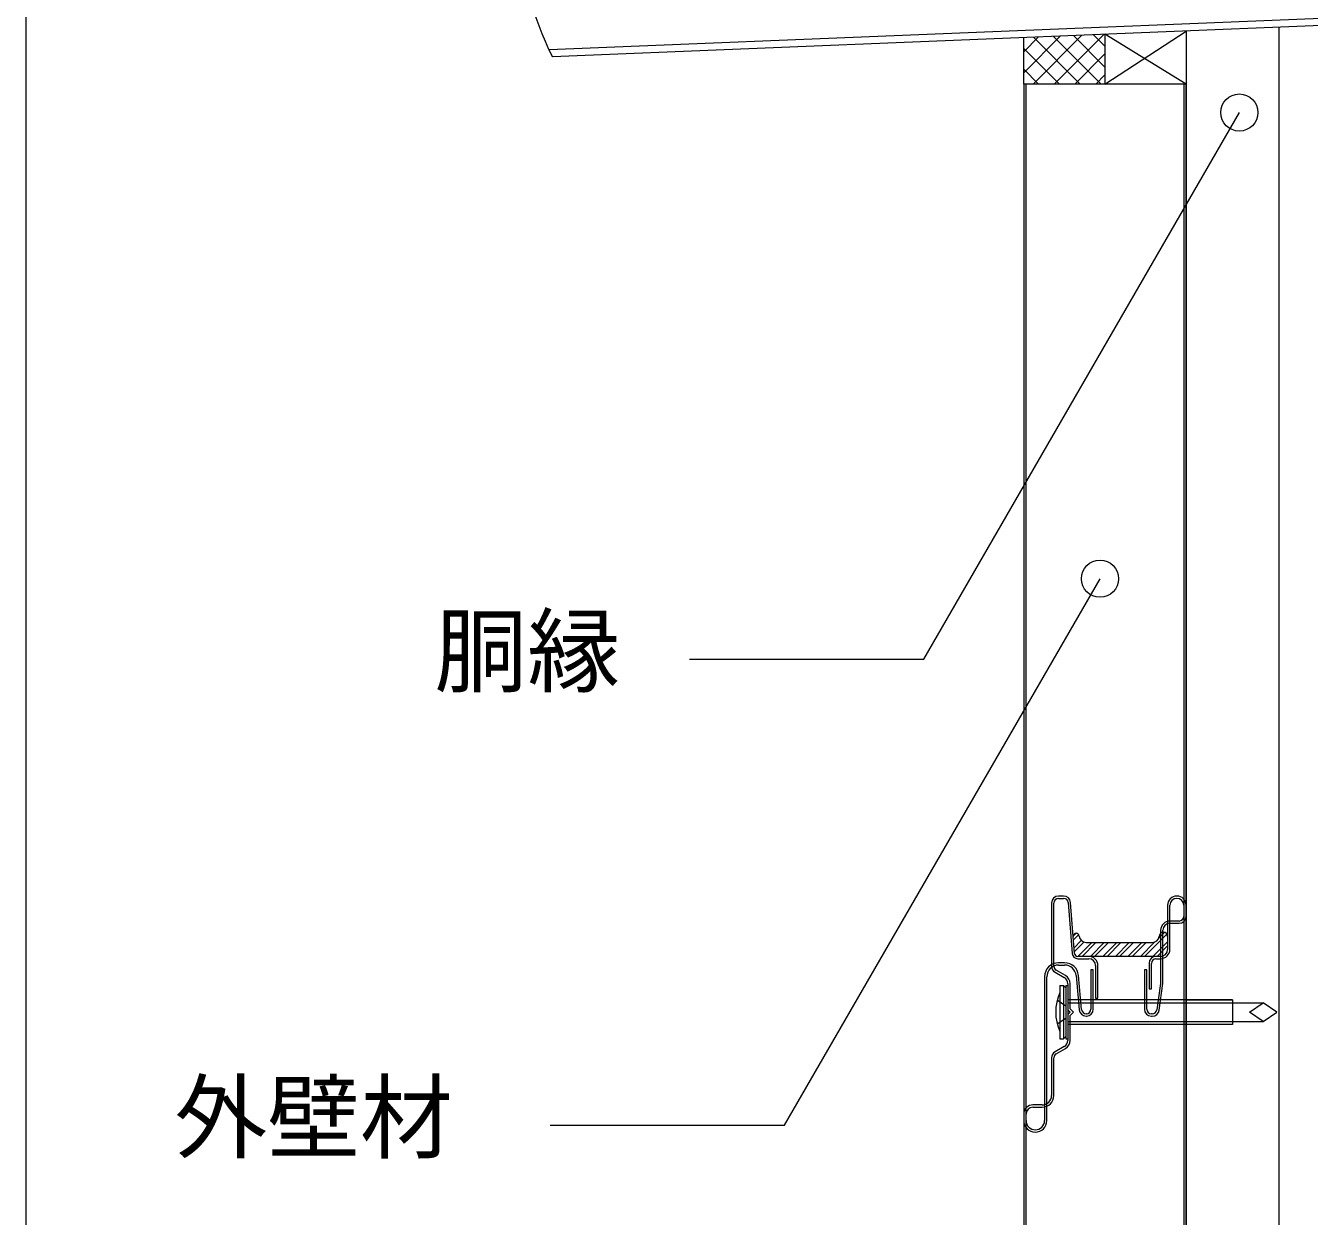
# Model space of a CAD drawing. Units: millimetres, scale not verified. Extents: x -1380 to 1380, y -955 to 955.
# Drawn here: x -899.9 to -623.4, y -453.7 to -197.1 of the extents above; entities that cross this region are included whole.
import ezdxf
from ezdxf.enums import TextEntityAlignment as Align

# ---------------------------------------------------------------- set-up
doc = ezdxf.new("R2010")
doc.units = ezdxf.units.MM
doc.header["$LTSCALE"] = 3
for name, color, linetype, lineweight in [('0-0_0', 7, 'Continuous', 18), ('0-1_BOUSUI', 1, 'Continuous', 18), ('0-2_MOJI', 7, 'Continuous', 18), ('0-4_KANAMONO', 5, 'Continuous', 18), ('0-8_bo-do', 3, 'Continuous', 18), ('0-C_doubuti', 5, 'Continuous', 18)]:
    doc.layers.add(name, color=color, linetype=linetype, lineweight=lineweight)
doc.styles.add('ＭＳ ゴシック', font='')
doc.styles.get('ＭＳ ゴシック').set_extended_font_data('MS Gothic')

msp = doc.modelspace()

# ---------------------------------------------------------------- linework, layer by layer
at = {"layer": '0-0_0'}
msp.add_lwpolyline([(-899.885, -659.69), (900.119, -659.69), (900.119, 540.31), (-899.885, 540.31)], close=True, dxfattribs=at)
at = {"layer": '0-1_BOUSUI'}
for p, q in [((-678.345, -209.703), (-667.645, -199.004)), ((-667.385, -201.557), (-669.848, -199.093)), ((-684.885, -207.262), (-677.005, -199.383)), ((-684.885, -202.772), (-681.686, -199.573)), ((-682.835, -209.703), (-672.325, -199.194)), ((-672.708, -209.703), (-682.793, -199.618)), ((-668.218, -209.703), (-678.478, -199.443)), ((-667.385, -206.047), (-674.163, -199.268)), ((-677.198, -209.703), (-684.885, -202.017)), ((-673.855, -209.703), (-667.385, -203.233)), ((-681.688, -209.703), (-684.885, -206.507)), ((-669.365, -209.703), (-667.385, -207.723))]:
    msp.add_line(p, q, dxfattribs=at)
msp.add_lwpolyline([(-667.385, -209.703), (-649.885, -198.283), (-649.885, -209.703), (-667.385, -198.993)], close=True, dxfattribs=at)
msp.add_lwpolyline([(-649.885, -209.703), (-684.885, -209.703), (-684.885, -199.703)], dxfattribs=at)
at = {"layer": '0-2_MOJI'}
for points in [[(-756.846, -333.611), (-706.408, -333.611), (-638.421, -215.854)], [(-786.862, -434.066), (-736.424, -434.066), (-668.437, -316.309)]]:
    msp.add_lwpolyline(points, dxfattribs=at)
for centre in [(-638.421, -215.854), (-668.437, -316.309)]:
    msp.add_circle(centre, 4, dxfattribs=at)
at = {"layer": '0-4_KANAMONO'}
for p, q in [((-557.785, -193.058), (-787.124, -202.366)), ((-559.285, -194.605), (-786.408, -203.824))]:
    msp.add_line(p, q, dxfattribs=at)
msp.add_arc((-725.76, -173.114), 67.98, 157.78725, 206.85603, dxfattribs=at)
at = {"layer": '0-8_bo-do'}
for p, q in [((-684.885, -209.703), (-684.885, -433.069)), ((-684.385, -433.069), (-684.385, -209.703)), ((-650.385, -209.703), (-650.385, -389.069)), ((-649.885, -389.069), (-649.885, -209.703)), ((-678.885, -386.19), (-678.885, -399.824)), ((-678.385, -399.824), (-678.385, -386.19)), ((-676.274, -384.69), (-677.385, -384.69)), ((-677.385, -385.19), (-676.274, -385.19)), ((-675.276, -386.114), (-674.433, -397.082)), ((-673.934, -397.044), (-674.778, -386.075)), ((-653.885, -386.69), (-653.885, -396.19)), ((-653.385, -396.19), (-653.385, -386.69)), ((-650.385, -386.69), (-650.385, -659.69)), ((-649.885, -659.69), (-649.885, -386.69)), ((-655.79, -393.741), (-654.571, -392.522)), ((-651.385, -390.069), (-653.385, -390.069)), ((-653.385, -390.569), (-651.385, -390.569)), ((-673.934, -397.044), (-674.212, -393.426)), ((-674.21, -393.303), (-673.634, -392.727)), ((-674.157, -394.147), (-673.019, -393.009)), ((-674.029, -395.815), (-672.47, -394.256)), ((-673.965, -396.649), (-671.919, -394.603)), ((-673.21, -397.69), (-670.21, -394.69)), ((-672.312, -397.69), (-669.312, -394.69)), ((-671.415, -394.69), (-657.185, -394.69)), ((-670.516, -397.69), (-667.516, -394.69)), ((-669.618, -397.69), (-666.618, -394.69)), ((-667.822, -397.69), (-664.822, -394.69)), ((-666.924, -397.69), (-663.924, -394.69)), ((-665.128, -397.69), (-662.128, -394.69)), ((-664.23, -397.69), (-661.23, -394.69)), ((-662.434, -397.69), (-659.434, -394.69)), ((-661.535, -397.69), (-658.535, -394.69)), ((-659.739, -397.69), (-656.635, -394.586)), ((-658.841, -397.69), (-654.042, -392.891)), ((-657.045, -397.69), (-653.885, -394.529)), ((-656.147, -397.69), (-653.885, -395.427)), ((-653.885, -393.402), (-653.885, -396.19)), ((-670.885, -397.69), (-673.236, -397.69)), ((-673.236, -398.19), (-670.885, -398.19)), ((-655.385, -397.69), (-656.385, -397.69)), ((-656.385, -398.19), (-655.385, -398.19)), ((-675.885, -401.845), (-677.885, -400.69)), ((-676.068, -399.069), (-677.385, -399.069)), ((-677.385, -399.569), (-676.068, -399.569)), ((-680.385, -402.069), (-680.385, -433.069)), ((-679.885, -433.069), (-679.885, -402.069)), ((-678.135, -401.123), (-676.135, -402.278)), ((-673.578, -401.842), (-672.909, -409.205)), ((-672.411, -409.159), (-673.08, -401.797)), ((-677.084, -403.94), (-677.084, -415.44)), ((-677.084, -403.94), (-676.303, -403.94)), ((-676.303, -403.94), (-676.303, -415.44)), ((-676.303, -403.94), (-675.784, -404.44)), ((-675.784, -403.94), (-675.784, -415.44)), ((-675.784, -403.94), (-675.385, -403.94)), ((-675.385, -403.94), (-675.385, -415.44)), ((-675.784, -408.39), (-677.668, -407.159)), ((-639.885, -407.042), (-675.385, -407.042)), ((-675.385, -407.675), (-639.802, -407.675)), ((-649.885, -407.042), (-639.885, -407.042)), ((-639.885, -407.042), (-639.885, -412.339)), ((-639.885, -407.675), (-633.313, -407.675)), ((-636.242, -409.69), (-633.313, -407.675)), ((-630.385, -409.69), (-633.313, -407.675)), ((-677.668, -412.222), (-675.784, -410.99)), ((-675.385, -411.705), (-638.383, -411.705)), ((-671.385, -410.069), (-671.415, -410.069)), ((-671.415, -410.569), (-671.385, -410.569)), ((-657.185, -410.069), (-657.385, -410.069)), ((-657.385, -410.569), (-657.185, -410.569)), ((-639.885, -411.705), (-633.313, -411.705)), ((-633.313, -411.705), (-636.242, -409.69)), ((-633.313, -411.705), (-630.385, -409.69)), ((-639.885, -412.339), (-675.385, -412.339)), ((-639.885, -412.339), (-649.885, -412.339)), ((-676.135, -417.103), (-678.135, -418.257)), ((-677.885, -418.69), (-675.885, -417.536)), ((-677.084, -415.44), (-676.303, -415.44)), ((-676.303, -415.44), (-675.784, -414.94)), ((-675.784, -415.44), (-675.385, -415.44)), ((-678.885, -419.556), (-678.885, -427.69)), ((-678.385, -427.69), (-678.385, -419.556)), ((-680.885, -429.69), (-682.885, -429.69)), ((-682.885, -430.19), (-680.885, -430.19)), ((-684.885, -431.69), (-684.885, -659.69)), ((-684.385, -659.69), (-684.385, -431.69))]:
    msp.add_line(p, q, dxfattribs=at)
for points in [[(-655.385, -392.069), (-655.385, -403.533), (-656.195, -409.21)], [(-655.701, -409.281), (-654.885, -403.569), (-654.885, -392.069)], [(-655.385, -397.69), (-656.385, -397.69), (-670.885, -397.69), (-673.236, -397.69)], [(-669.885, -409.069), (-669.885, -400.569), (-670.385, -400.569), (-670.385, -409.069)], [(-669.385, -399.69), (-669.385, -406.69), (-668.885, -406.69), (-668.885, -399.69)], [(-658.385, -409.069), (-658.385, -400.569), (-658.885, -400.569), (-658.885, -409.069)], [(-657.885, -399.19), (-657.885, -404.69), (-657.385, -404.69), (-657.385, -399.19)], [(-675.385, -403.577), (-675.385, -409.19), (-674.885, -409.69), (-675.385, -410.19), (-675.385, -415.804)], [(-674.885, -415.804), (-674.885, -410.397), (-674.177, -409.69), (-674.885, -408.983), (-674.885, -403.577)]]:
    msp.add_lwpolyline(points, dxfattribs=at)
for centre, radius, start, end in [((-677.385, -386.19), 1.5, 90, 180), ((-677.385, -386.19), 1, 90, 180), ((-676.274, -386.19), 1.5, 4.39871, 90), ((-676.274, -386.19), 1, 4.39871, 90), ((-651.885, -386.69), 2, 0, 180), ((-651.885, -386.69), 1.5, 0, 180), ((-651.385, -389.069), 1, 270, 360), ((-651.385, -389.069), 1.5, 270, 360), ((-654.793, -393.402), 0.908, 0, 180), ((-653.385, -392.069), 2, 90, 180), ((-653.385, -392.069), 1.5, 90, 180), ((-673.561, -393.376), 0.654, 4.39871, 184.39871), ((-671.415, -393.19), 1.5, 185.19444, 270), ((-657.185, -393.19), 1.5, 270, 351.8699), ((-673.236, -396.99), 1.2, 184.39871, 270), ((-673.236, -396.99), 0.7, 184.39871, 270), ((-673.236, -396.99), 0.7, 184.39871, 270), ((-670.885, -399.69), 2, 0, 90), ((-670.885, -399.69), 1.5, 0, 90), ((-656.385, -399.19), 1.5, 90, 180), ((-656.385, -399.19), 1, 90, 180), ((-655.385, -396.19), 1.5, 270, 0), ((-655.385, -396.19), 1.5, 270, 0), ((-655.385, -396.19), 2, 270, 0), ((-677.385, -402.069), 3, 90, 180), ((-677.385, -402.069), 2.5, 90, 180), ((-677.385, -399.824), 1.5, 180, 240), ((-677.385, -399.824), 1, 180, 240), ((-676.068, -402.069), 3, 5.19444, 90), ((-676.068, -402.069), 2.5, 5.19444, 90), ((-676.885, -403.577), 1.5, 0, 60), ((-676.885, -403.577), 2, 0, 60), ((-667.688, -409.69), 10.297, 155.8662, 204.1338), ((-671.415, -409.069), 1.5, 185.19444, 270), ((-671.415, -409.069), 1, 185.19444, 270), ((-671.385, -409.069), 1.5, 270, 0), ((-671.385, -409.069), 1, 270, 0), ((-657.385, -409.069), 1.5, 180, 270), ((-657.385, -409.069), 1, 180, 270), ((-657.185, -409.069), 1, 270, 351.8699), ((-657.185, -409.069), 1.5, 270, 351.8699), ((-676.885, -415.804), 1.5, 300, 0), ((-676.885, -415.804), 2, 300, 0), ((-677.385, -419.556), 1.5, 120, 180), ((-677.385, -419.556), 1, 120, 180), ((-680.885, -427.69), 2.5, 270, 360), ((-680.885, -427.69), 2, 270, 0), ((-682.885, -431.69), 2, 90, 180), ((-682.885, -431.69), 1.5, 90, 180), ((-682.385, -433.069), 2.5, 180, 0), ((-682.385, -433.069), 2, 180, 0)]:
    msp.add_arc(centre, radius, start, end, dxfattribs=at)
at = {"layer": '0-C_doubuti'}
for p, q in [((-629.885, -197.471), (-629.885, -659.69)), ((-649.885, -209.703), (-649.885, -659.69))]:
    msp.add_line(p, q, dxfattribs=at)

# ---------------------------------------------------------------- texts
at = {"layer": '0-2_MOJI', "style": 'ＭＳ ゴシック'}
for s, p in [('胴縁', (-811.826, -343.611)), ('外壁材', (-867.832, -444.066))]:
    msp.add_text(s, height=14.66, dxfattribs=at).set_placement(p, align=Align.BOTTOM_LEFT)

doc.saveas('drawing.dxf')
